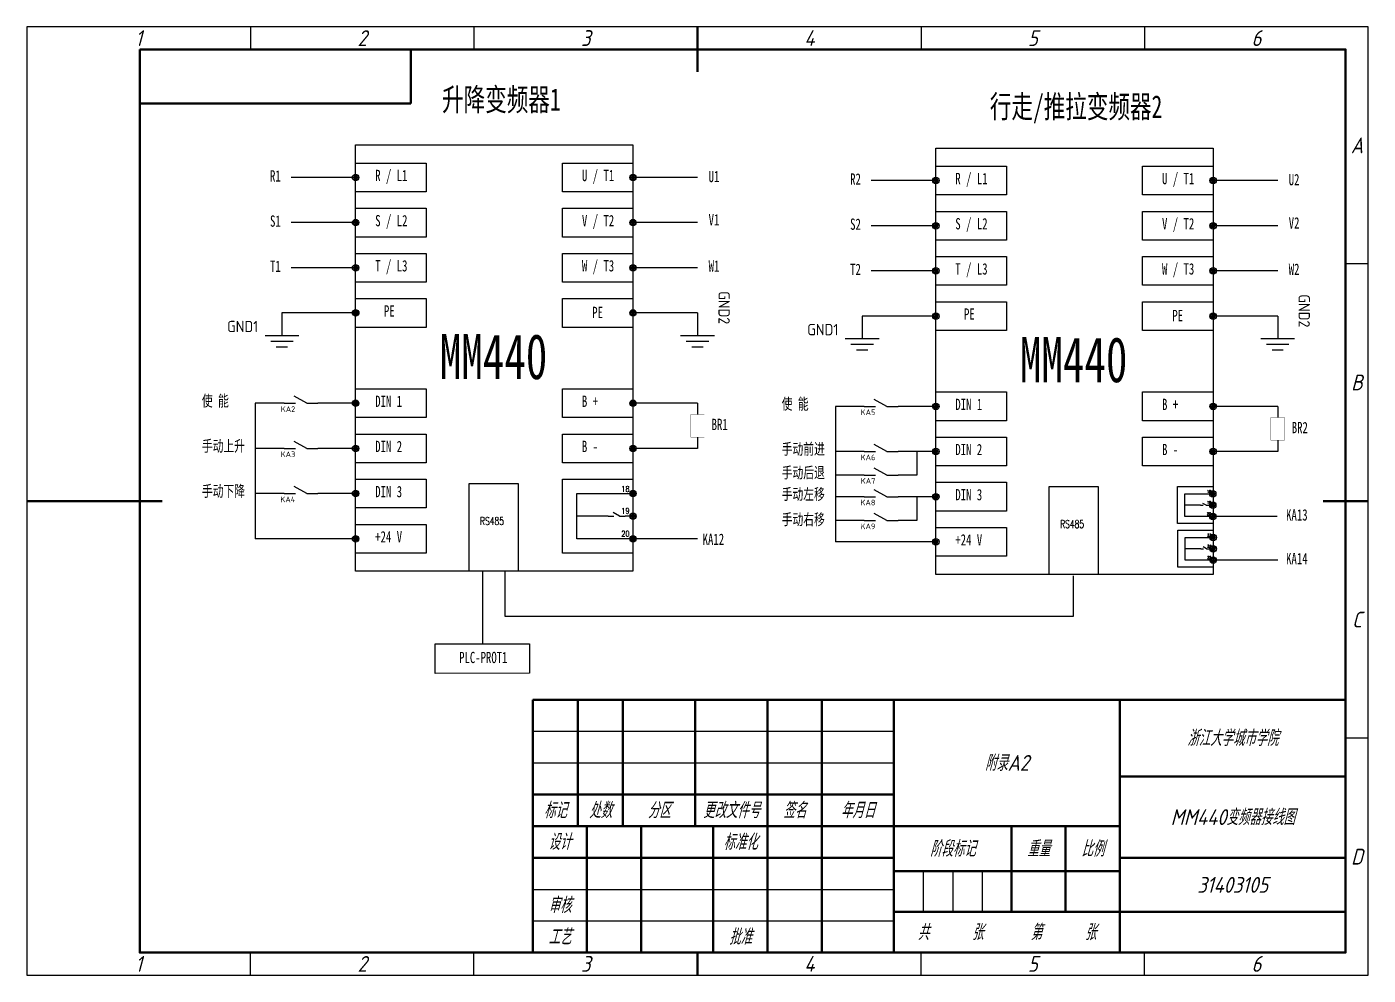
# Model space of a CAD drawing. Header units: millimetres. Extents: x -405 to 4399, y -1432 to 2273.
# Drawn here: x -49.4 to 247.6, y 940.9 to 1150.9 of the extents above; entities that cross this region are included whole.
import ezdxf
from ezdxf.enums import TextEntityAlignment as Align

# ---------------------------------------------------------------- set-up
doc = ezdxf.new("R2010")
doc.units = ezdxf.units.MM
doc.layers.get('0').update_dxf_attribs({"lineweight": 25})
for name, color, linetype in [('SYMS', 7, 'Continuous'), ('TAGS', 51, 'Continuous'), ('YEL_14_THHN', 2, 'Continuous')]:
    doc.layers.add(name, color=color, linetype=linetype)
for name, color, linetype, lineweight in [('剖面线、重合断面轮廓线、表示平面的对角线、范围线及分界线、断裂处边界线', 4, 'Continuous', 25), ('剖面线、重合断面轮廓线、表示平面的对角线、范围线及分界线、断裂处边界线 @ 1', 4, 'Continuous', 25), ('文字', 254, 'Continuous', 25), ('表格图、流程图中主要表示线', 53, 'Continuous', 50), ('轮廓线', 7, 'Continuous', 50), ('辅助线、网格线、投射线', 215, 'Continuous', 25)]:
    doc.layers.add(name, color=color, linetype=linetype, lineweight=lineweight)
doc.styles.add('GBeitc-35', font='gbeitc.shx', dxfattribs={"height": 3.5, "bigfont": 'gbcbig.shx'})
doc.styles.add('WD_IEC', font='ISOCP2.shx', dxfattribs={"width": 0.9, "height": 4, "bigfont": 'gbcbig.shx'})
doc.styles.add('字母', font='complex.shx', dxfattribs={"width": 0.7})
doc.styles.add('工程字', font='', dxfattribs={"width": 0.7})
doc.styles.get('工程字').set_extended_font_data('FangSong_GB2312')

# ---------------------------------------------------------------- blocks, each defined once
blk = doc.blocks.new('A4横向')
at = {"layer": '表格图、流程图中主要表示线'}
for p, q in [((148.5, 210), (148.5, 200)), ((85, 193), (85, 205)), ((25, 193), (85, 193)), ((0, 105), (30, 105)), ((297, 105), (287, 105)), ((148.5, 0), (148.5, 5))]:
    blk.add_line(p, q, dxfattribs=at)
blk.add_lwpolyline([(25, 205), (292, 205), (292, 5), (25, 5)], close=True, dxfattribs=at)
at = {"layer": '辅助线、网格线、投射线'}
for p, q in [((49.5, 210), (49.5, 205)), ((99, 210), (99, 205)), ((198, 210), (198, 205)), ((247.5, 210), (247.5, 205)), ((297, 157.5), (292, 157.5)), ((297, 52.5), (292, 52.5)), ((49.5, 0), (49.5, 5)), ((99, 0), (99, 5)), ((198, 0), (198, 5)), ((247.5, 0), (247.5, 5))]:
    blk.add_line(p, q, dxfattribs=at)
blk.add_lwpolyline([(0, 0), (297, 0), (297, 210), (0, 210)], close=True, dxfattribs=at)
at = {"layer": '文字', "char_height": 3.5, "attachment_point": 5, "style": 'GBeitc-35'}
for s, width, insert in [('1', 5.5423, (24.75, 207.5)), ('2', 5.5423, (74.25, 207.5)), ('3', 5.5423, (123.75, 207.5)), ('4', 5.5423, (173.25, 207.5)), ('5', 5.5423, (222.75, 207.5)), ('6', 5.5423, (272.25, 207.5)), ('A', 3.5, (294.5, 183.75)), ('B', 3.5, (294.5, 131.25)), ('C', 3.5, (294.5, 78.75)), ('D', 3.5, (294.5, 26.25)), ('1', 6.2802, (24.75, 2.5)), ('2', 6.2802, (74.25, 2.5)), ('3', 6.2802, (123.75, 2.5)), ('4', 6.2802, (173.25, 2.5)), ('5', 6.2802, (222.75, 2.5)), ('6', 6.2802, (272.25, 2.5))]:
    blk.add_mtext_dynamic_manual_height_columns(s, width=width, gutter_width=17.5, heights=[0], dxfattribs=dict(at, insert=insert))
at = {"layer": '文字', "style": 'GBeitc-35'}
blk.add_attdef('产品图号', text='', height=3.5, rotation=180, dxfattribs=at).set_placement((55, 199), align=Align.MIDDLE_CENTER)
blk = doc.blocks.new('标题栏')
at = {"layer": '表格图、流程图中主要表示线'}
for p, q in [((-180, 0), (-180, 56)), ((-180, 56), (0, 56)), ((-170, 56), (-170, 28)), ((-160, 56), (-160, 28)), ((-144, 56), (-144, 28)), ((-128, 56), (-128, 0)), ((-116, 0), (-116, 56)), ((-100, 56), (-100, 0)), ((-50, 0), (-50, 56)), ((0, 39), (-50, 39)), ((-180, 35), (-100, 35)), ((-180, 28), (-50, 28)), ((-168, 0), (-168, 28)), ((-156, 0), (-156, 28)), ((-140, 28), (-140, 0)), ((-74, 9), (-74, 28)), ((-62, 9), (-62, 28)), ((-180, 21), (-100, 21)), ((0, 21), (-50, 21)), ((-50, 18), (-100, 18)), ((0, 9), (-100, 9))]:
    blk.add_line(p, q, dxfattribs=at)
at = {"layer": '辅助线、网格线、投射线'}
for p, q in [((-180, 49), (-100, 49)), ((-180, 42), (-100, 42)), ((-93.5, 18), (-93.5, 9)), ((-87, 18), (-87, 9)), ((-80.5, 18), (-80.5, 9)), ((-180, 14), (-100, 14)), ((-180, 7), (-100, 7))]:
    blk.add_line(p, q, dxfattribs=at)
at = {"layer": '文字', "char_height": 3.5, "attachment_point": 5, "style": 'GBeitc-35'}
for s, width, insert in [('标记', 10, (-175, 31.5)), ('处数', 10, (-165, 31.5)), ('分区', 16, (-152, 31.5)), ('更改文件号', 16, (-136, 31.5)), ('签名', 12, (-122, 31.5)), ('年月日', 16, (-108, 31.5)), ('设计', 12, (-174, 24.5)), ('标准化', 12, (-134, 24.5)), ('阶段标记', 26, (-87, 23)), ('重量', 12, (-68, 23)), ('比例', 12, (-56, 23)), ('审核', 12, (-174, 10.5)), ('共     张', 25, (-87.5, 4.5)), ('第     张', 25, (-62.5, 4.5)), ('工艺', 12, (-174, 3.5)), ('批准', 12, (-134, 3.5))]:
    blk.add_mtext_dynamic_manual_height_columns(s, width=width, gutter_width=17.5, heights=[0], dxfattribs=dict(at, insert=insert))
at = {"layer": '文字', "style": 'GBeitc-35'}
for tag, p in [('单位名称', (-25, 47.5)), ('材料标记', (-75, 42)), ('图样名称', (-25, 30)), ('设计签名', (-162, 24.5)), ('设计年月日', (-148, 24.5)), ('标准化签名', (-122, 24.5)), ('标准化年月日', (-108, 24.5)), ('图样代号', (-25, 15)), ('共几', (-87.5, 4.5)), ('第几', (-62.5, 4.5))]:
    blk.add_attdef(tag, text='', height=3.5, dxfattribs=at).set_placement(p, align=Align.MIDDLE_CENTER)
blk = doc.blocks.new('WDDOT')
for radius in [0.72, 0.449, 0.223]:
    blk.add_circle((0, 0), radius)
blk = doc.blocks.new('HSS21')
for p, q in [((-7.5, 0), (-2.5, 0)), ((2.5, 0), (-3.12, -3.12)), ((2.5, 0), (7.5, 0))]:
    blk.add_line(p, q)
at = {"style": 'WD_IEC'}
for tag, p in [('INST', (-2.5, 13.62)), ('LOC', (-2.5, 10.12)), ('TAG2', (-2.56, 1.34)), ('DESC2', (-2.5, -13.5)), ('DESC1', (-2.5, -10)), ('DESC3', (-2.5, -17))]:
    blk.add_attdef(tag, text='', height=2.5, dxfattribs=at).set_placement(p, align=Align.RIGHT)
for tag, p, height, flags in [('X4TERM01', (-7.5, 0), 0.32, 1), ('TERM01', (-7.5, 1), 2, 8), ('X1TERM02', (7.5, 0), 0.32, 1), ('X2LINK', (0, -0.5), 0.32, 1), ('X8LINK', (0, -2), 0.32, 1), ('CONTACT', (6.5, -2.25), 1, 1), ('FAMILY', (6.5, -3.75), 1, 1), ('COMMON', (7.75, -3.5), 1, 1)]:
    blk.add_attdef(tag, p, '', height=height, dxfattribs=dict(at, flags=flags))
at = {"style": 'WD_IEC', "flags": 8}
for tag, height, p in [('TERM02', 2, (7.5, 1)), ('XREF', 2.5, (-2.5, -6.25))]:
    blk.add_attdef(tag, text='', height=height, dxfattribs=at).set_placement(p, align=Align.RIGHT)
at = {"lineweight": 15, "style": 'WD_IEC'}
blk.add_attdef('STATE', (2.5, -6.35), '', height=2.5, dxfattribs=at)
blk = doc.blocks.new('VGND2')
for p, q in [((0, 0), (0, -5)), ((-3.75, -5), (3.75, -5)), ((-2.5, -6.25), (2.5, -6.25)), ((-1.25, -7.5), (1.25, -7.5))]:
    blk.add_line(p, q)
at = {"style": 'WD_IEC'}
for tag, p in [('INST', (-5.25, 2.75)), ('LOC', (-5.25, -0.75)), ('TAG1', (-5.25, -4.25))]:
    blk.add_attdef(tag, text='', height=2.5, dxfattribs=at).set_placement(p, align=Align.RIGHT)
at = {"style": 'WD_IEC', "flags": 1}
blk.add_attdef('X2TERM01', (0, 0), '', height=0.32, dxfattribs=at)
blk = doc.blocks.new('HGND2')
for p, q in [((5, -3.75), (5, 3.75)), ((0, 0), (5, 0)), ((6.25, -2.5), (6.25, 2.5)), ((7.5, -1.25), (7.5, 1.25))]:
    blk.add_line(p, q)
at = {"style": 'WD_IEC'}
for tag, p in [('INST', (2.5, 11.63)), ('LOC', (2.5, 8.13)), ('TAG1', (2.5, 4.63))]:
    blk.add_attdef(tag, text='', height=2.5, dxfattribs=at).set_placement(p, align=Align.RIGHT)
at = {"style": 'WD_IEC', "flags": 1}
blk.add_attdef('X4TERM01', (0, 0), '', height=0.32, dxfattribs=at)
blk = doc.blocks.new('VDV1_1-')
at = {"const_width": 0.25}
blk.add_lwpolyline([(-10, -12), (-10, 0), (10, 0), (10, -12)], close=True, dxfattribs=at)
at = {"style": 'WD_IEC'}
for tag, p in [('INST', (-12.6, 4.4)), ('LOC', (-12.6, 0.9)), ('RATING4', (-12.3, -8.8)), ('RATING3', (-12.3, -5.6)), ('DESC1', (-12.6, -11.9)), ('TAG1', (-12.6, -2.6)), ('WDTAGALT', (-12.6, -22.3)), ('DESC2', (-12.6, -15.4)), ('DESC3', (-12.6, -18.9))]:
    blk.add_attdef(tag, text='', height=2.5, dxfattribs=at).set_placement(p, align=Align.RIGHT)
for tag, p in [('TERM01', (-0.6, 0.2)), ('TERM02', (12.6, -5.6))]:
    blk.add_attdef(tag, p, '', height=2, rotation=90, dxfattribs=at)
at = {"style": 'WD_IEC', "flags": 1}
for tag, p, height in [('X2TERM01', (0, 0), 0.32), ('X1TERM02', (10, -6), 0.32), ('CAT', (11.2, -11.1), 1.5), ('ASSYCODE', (11.3, -12.4), 1), ('MFG', (11.3, -9.2), 1.5), ('FAMILY', (11.3, -13.9), 1), ('CATDESC', (11.3, -15.3), 1), ('WDTYPE', (11.3, -16.7), 1)]:
    blk.add_attdef(tag, p, '', height=height, dxfattribs=at)
at = {"style": 'WD_IEC'}
for tag, p in [('RATING2', (-0.2, -9)), ('RATING1', (-0.2, -5.6))]:
    blk.add_attdef(tag, text='', height=2.5, dxfattribs=at).set_placement(p, align=Align.CENTER)
blk = doc.blocks.new('MM440')
at = {"layer": 'YEL_14_THHN'}
for p, q in [((2958.59, 1760), (2930, 1760)), ((3110, 1760), (3081.41, 1760)), ((2958.59, 1740), (2930, 1740)), ((3110, 1740), (3081.41, 1740)), ((2958.59, 1720), (2930, 1720)), ((3110, 1720), (3081.41, 1720)), ((2942.28, 1700), (2925.96, 1700)), ((2958.59, 1700), (2942.28, 1700)), ((3110, 1700), (3081.41, 1700)), ((2914.13, 1660), (2914.13, 1600)), ((2926.91, 1660), (2914.13, 1660)), ((2958.59, 1660), (2941.91, 1660)), ((3110, 1660), (3081.41, 1660)), ((3110, 1660), (3110, 1655.04)), ((2926.91, 1640), (2914.13, 1640)), ((2958.59, 1640), (2941.91, 1640)), ((3110, 1640), (3081.41, 1640)), ((3110, 1645.04), (3110, 1640)), ((2926.91, 1620), (2914.13, 1620)), ((2958.59, 1620), (2941.91, 1620)), ((3070.47, 1610), (3056.54, 1610)), ((3081.41, 1610), (3077.97, 1610)), ((2958.59, 1600), (2914.13, 1600)), ((3110, 1600), (3081.41, 1600))]:
    blk.add_line(p, q, dxfattribs=at)
at = {"layer": '剖面线、重合断面轮廓线、表示平面的对角线、范围线及分界线、断裂处边界线'}
for p, q in [((3050.14, 1626.37), (3081.41, 1626.37)), ((3050.14, 1593.63), (3050.14, 1626.37)), ((3056.54, 1600), (3056.54, 1620)), ((3056.54, 1620), (3081.41, 1620)), ((3081.41, 1600), (3056.54, 1600)), ((3081.41, 1593.63), (3050.14, 1593.63))]:
    blk.add_line(p, q, dxfattribs=at)
for points in [[(2958.59, 1774.4), (3081.41, 1774.4), (3081.41, 1585.6), (2958.59, 1585.6)], [(2958.59, 1766.37), (2989.86, 1766.37), (2989.86, 1753.63), (2958.59, 1753.63)], [(3050.14, 1766.37), (3081.41, 1766.37), (3081.41, 1753.63), (3050.14, 1753.63)], [(2958.59, 1746.37), (2989.86, 1746.37), (2989.86, 1733.63), (2958.59, 1733.63)], [(3050.14, 1746.37), (3081.41, 1746.37), (3081.41, 1733.63), (3050.14, 1733.63)], [(2958.59, 1726.37), (2989.86, 1726.37), (2989.86, 1713.63), (2958.59, 1713.63)], [(3050.14, 1726.37), (3081.41, 1726.37), (3081.41, 1713.63), (3050.14, 1713.63)], [(2958.59, 1706.37), (2989.86, 1706.37), (2989.86, 1693.63), (2958.59, 1693.63)], [(3050.14, 1706.37), (3081.41, 1706.37), (3081.41, 1693.63), (3050.14, 1693.63)], [(2958.59, 1666.37), (2989.86, 1666.37), (2989.86, 1653.63), (2958.59, 1653.63)], [(3050.14, 1666.37), (3081.41, 1666.37), (3081.41, 1653.63), (3050.14, 1653.63)], [(2958.59, 1646.37), (2989.86, 1646.37), (2989.86, 1633.63), (2958.59, 1633.63)], [(3050.14, 1646.37), (3081.41, 1646.37), (3081.41, 1633.63), (3050.14, 1633.63)], [(2958.59, 1626.37), (2989.86, 1626.37), (2989.86, 1613.63), (2958.59, 1613.63)], [(3030.55, 1585.6), (3008.84, 1585.6), (3008.84, 1624.47), (3030.55, 1624.47)], [(2958.59, 1606.37), (2989.86, 1606.37), (2989.86, 1593.63), (2958.59, 1593.63)]]:
    blk.add_lwpolyline(points, close=True, dxfattribs=at)
at = {"layer": 'SYMS'}
for name, p, xscale, yscale, zscale, rotation in [('WDDOT', (2958.59, 1760), 2, 2, 2, 270), ('WDDOT', (3081.41, 1760), 2, 2, 2, 270), ('WDDOT', (2958.59, 1740), 2, 2, 2, 270), ('WDDOT', (3081.41, 1740), 2, 2, 2, 270), ('WDDOT', (2958.59, 1720), 2, 2, 2, 270), ('WDDOT', (3081.41, 1720), 2, 2, 2, 270), ('WDDOT', (2958.59, 1700), 2, 2, 2, 270), ('WDDOT', (3081.41, 1700), 2, 2, 2, 270), ('WDDOT', (2958.59, 1660), 2, 2, 2, 270), ('WDDOT', (3081.41, 1660), 2, 2, 2, 270), ('VDV1_1-', (3113, 1650.04), 0.5, 0.5, 0.5, 270), ('WDDOT', (2958.59, 1640), 2, 2, 2, 270), ('WDDOT', (3081.41, 1640), 2, 2, 2, 270), ('WDDOT', (2958.59, 1620), 2, 2, 2, 270), ('WDDOT', (3081.41, 1620), 2, 2, 2, 270), ('HSS21', (3074.22, 1610), -0.5, 0.5, 0.5, 180), ('WDDOT', (3081.41, 1610), 2, 2, 2, 270), ('WDDOT', (2958.59, 1600), 2, 2, 2, 270), ('WDDOT', (3081.41, 1600), 2, 2, 2, 270)]:
    blk.add_blockref(name, p, dxfattribs=dict(at, xscale=xscale, yscale=yscale, zscale=zscale, rotation=rotation))
ref = blk.add_blockref('HGND2', (3110, 1700), dxfattribs=dict(at, xscale=2, yscale=2, zscale=2, rotation=270))
ref.add_attrib('TAG1', 'GND2', dxfattribs={"layer": 'TAGS', "height": 5, "rotation": 270, "style": 'WD_IEC'}).set_placement((3119.26, 1695), align=Align.RIGHT)
ref = blk.add_blockref('VGND2', (2925.96, 1700), dxfattribs=dict(at, xscale=2, yscale=2, zscale=2))
ref.add_attrib('TAG1', 'GND1', dxfattribs={"layer": 'TAGS', "height": 5, "style": 'WD_IEC'}).set_placement((2915.46, 1691.5), align=Align.RIGHT)
ref = blk.add_blockref('HSS21', (2934.41, 1660), dxfattribs=dict(at, xscale=-1, rotation=180))
ref.add_attrib('TAG2', 'KA2', dxfattribs={"layer": 'TAGS', "height": 2.5, "style": 'WD_IEC'}).set_placement((2931.85, 1656.16), align=Align.RIGHT)
ref = blk.add_blockref('HSS21', (2934.41, 1640), dxfattribs=dict(at, xscale=-1, rotation=180))
ref.add_attrib('TAG2', 'KA3', dxfattribs={"layer": 'TAGS', "height": 2.5, "style": 'WD_IEC'}).set_placement((2931.85, 1636.16), align=Align.RIGHT)
ref = blk.add_blockref('HSS21', (2934.41, 1620), dxfattribs=dict(at, xscale=-1, rotation=180))
ref.add_attrib('TAG2', 'KA4', dxfattribs={"layer": 'TAGS', "height": 2.5, "style": 'WD_IEC'}).set_placement((2931.85, 1616.16), align=Align.RIGHT)
at = {"layer": '剖面线、重合断面轮廓线、表示平面的对角线、范围线及分界线、断裂处边界线', "attachment_point": 1, "style": '字母'}
for s, width, gutter_width, insert, char_height in [('{\\fSimSun|b0|i0|c134|p2;R1}', 30.1043, 17.5, (2920.67, 1763.2), 5), ('{\\fSimSun|b0|i0|c134|p2;R / L1}', 30.1043, 17.5, (2967.25, 1763.39), 5), ('{\\fSimSun|b0|i0|c134|p2;U / T1}', 30.1043, 17.5, (3058.79, 1763.39), 5), ('{\\fSimSun|b0|i0|c134|p2;U1}', 30.1043, 17.5, (3114.89, 1762.94), 5), ('{\\fSimSun|b0|i0|c134|p2;S1}', 30.1043, 17.5, (2920.67, 1743.2), 5), ('{\\fSimSun|b0|i0|c134|p2;S / L2}', 30.1043, 17.5, (2967.25, 1743.39), 5), ('{\\fSimSun|b0|i0|c134|p2;V / T2}', 30.1043, 17.5, (3058.79, 1743.39), 5), ('{\\fSimSun|b0|i0|c134|p2;V1}', 30.1043, 17.5, (3114.89, 1743.77), 5), ('{\\fSimSun|b0|i0|c134|p2;T1}', 30.1043, 17.5, (2920.67, 1723.2), 5), ('{\\fSimSun|b0|i0|c134|p2;T / L3}', 30.1043, 17.5, (2967.25, 1723.39), 5), ('{\\fSimSun|b0|i0|c134|p2;W / T3}', 30.1043, 17.5, (3058.79, 1723.39), 5), ('{\\fSimSun|b0|i0|c134|p2;W1}', 30.1043, 17.5, (3114.89, 1723.26), 5), ('{\\fSimSun|b0|i0|c134|p2;PE}', 30.1043, 17.5, (2971.1, 1703.39), 5), ('{\\fSimSun|b0|i0|c134|p2;PE}', 30.1043, 17.5, (3063.35, 1702.74), 5), ('{\\fSimSun|b0|i0|c134|p2;DIN 1}', 30.1043, 17.5, (2967.25, 1663.39), 5), ('{\\fSimSun|b0|i0|c134|p2;B +}', 30.1043, 17.5, (3058.79, 1663.39), 5), ('{\\fSimSun|b0|i0|c134|p2;BR1}', 30.1043, 17.5, (3116.23, 1653.14), 5), ('{\\fSimSun|b0|i0|c134|p2;DIN 2}', 30.1043, 17.5, (2967.25, 1643.39), 5), ('{\\fSimSun|b0|i0|c134|p2;B -}', 30.1043, 17.5, (3058.79, 1643.39), 5), ('{\\fSimSun|b0|i0|c134|p2;DIN 3}', 30.1043, 17.5, (2967.25, 1623.39), 5), ('18', 9.0758, 17.5, (3076.24, 1623.31), 2.5), ('19', 9.0758, 17.5, (3076.24, 1613.6), 2.5), ('RS485', 0.1324, 0.05, (3013.66, 1609.63), 3.5), ('{\\fSimSun|b0|i0|c134|p2;+24 V}', 30.1043, 17.5, (2967.25, 1603.39), 5), ('20', 9.0758, 17.5, (3076.24, 1603.48), 2.5)]:
    blk.add_mtext_dynamic_manual_height_columns(s, width=width, gutter_width=gutter_width, heights=[0], dxfattribs=dict(at, insert=insert, char_height=char_height))
at = {"layer": '剖面线、重合断面轮廓线、表示平面的对角线、范围线及分界线、断裂处边界线 @ 1', "insert": (2995.85, 1690.71), "char_height": 20, "attachment_point": 1, "style": '工程字'}
blk.add_mtext_dynamic_manual_height_columns('{\\fSimSun|b0|i0|c134|p2;MM440}', width=53.0064, gutter_width=17.5, heights=[0], dxfattribs=at)

msp = doc.modelspace()

# ---------------------------------------------------------------- linework, layer by layer
at = {"layer": 'YEL_14_THHN'}
for p, q in [((151.88, 1116.86), (137.59, 1116.86)), ((227.59, 1116.86), (213.29, 1116.86)), ((151.88, 1106.86), (137.59, 1106.86)), ((227.59, 1106.86), (213.29, 1106.86)), ((151.88, 1096.86), (137.59, 1096.86)), ((227.59, 1096.86), (213.29, 1096.86)), ((23.44, 1087.55), (9.14, 1087.55)), ((143.72, 1086.86), (135.57, 1086.86)), ((151.88, 1086.86), (143.72, 1086.86)), ((227.59, 1086.86), (213.29, 1086.86)), ((129.65, 1066.86), (129.65, 1036.86)), ((136.04, 1066.86), (129.65, 1066.86)), ((151.88, 1066.86), (143.54, 1066.86)), ((227.59, 1066.86), (213.29, 1066.86)), ((227.59, 1066.86), (227.59, 1064.38)), ((227.59, 1059.38), (227.59, 1056.86)), ((136.04, 1056.86), (129.65, 1056.86)), ((151.88, 1056.86), (143.54, 1056.86)), ((147.71, 1056.86), (147.71, 1051.65)), ((227.59, 1056.86), (213.29, 1056.86)), ((136.04, 1051.65), (129.65, 1051.65)), ((147.71, 1051.65), (143.54, 1051.65)), ((136.04, 1046.86), (129.65, 1046.86)), ((151.88, 1046.86), (143.54, 1046.86)), ((147.71, 1046.86), (147.71, 1041.59)), ((207, 1042.5), (207, 1047.5)), ((207, 1047.5), (213.21, 1047.5)), ((210.48, 1045), (207, 1045)), ((213.21, 1042.5), (207, 1042.5)), ((213.21, 1045), (212.35, 1045)), ((227.51, 1042.5), (213.21, 1042.5)), ((136.04, 1041.59), (129.65, 1041.59)), ((147.71, 1041.59), (143.54, 1041.59)), ((151.88, 1036.86), (129.65, 1036.86)), ((207.07, 1032.84), (207.07, 1037.84)), ((207.07, 1037.84), (213.29, 1037.84)), ((210.56, 1035.34), (207.07, 1035.34)), ((213.29, 1035.34), (212.43, 1035.34)), ((213.29, 1032.84), (207.07, 1032.84)), ((227.59, 1032.84), (213.29, 1032.84)), ((51.49, 1030.35), (51.49, 1014.3)), ((56.45, 1030.35), (56.45, 1020.44)), ((182.39, 1020.44), (182.39, 1029.36)), ((56.45, 1020.44), (182.39, 1020.44))]:
    msp.add_line(p, q, dxfattribs=at)
at = {"layer": '剖面线、重合断面轮廓线、表示平面的对角线、范围线及分界线、断裂处边界线'}
for p, q in [((205.4, 1049.1), (213.21, 1049.1)), ((205.4, 1040.91), (205.4, 1049.1)), ((213.21, 1040.91), (205.4, 1040.91)), ((205.47, 1039.43), (213.29, 1039.43)), ((205.47, 1031.25), (205.47, 1039.43)), ((213.29, 1031.25), (205.47, 1031.25))]:
    msp.add_line(p, q, dxfattribs=at)
for points in [[(151.88, 1124.06), (213.29, 1124.06), (213.29, 1029.66), (151.88, 1029.66)], [(151.88, 1120.05), (167.52, 1120.05), (167.52, 1113.68), (151.88, 1113.68)], [(197.66, 1120.05), (213.29, 1120.05), (213.29, 1113.68), (197.66, 1113.68)], [(151.88, 1110.05), (167.52, 1110.05), (167.52, 1103.68), (151.88, 1103.68)], [(197.66, 1110.05), (213.29, 1110.05), (213.29, 1103.68), (197.66, 1103.68)], [(151.88, 1100.05), (167.52, 1100.05), (167.52, 1093.68), (151.88, 1093.68)], [(197.66, 1100.05), (213.29, 1100.05), (213.29, 1093.68), (197.66, 1093.68)], [(151.88, 1090.05), (167.52, 1090.05), (167.52, 1083.68), (151.88, 1083.68)], [(197.66, 1090.05), (213.29, 1090.05), (213.29, 1083.68), (197.66, 1083.68)], [(151.88, 1070.05), (167.52, 1070.05), (167.52, 1063.68), (151.88, 1063.68)], [(197.66, 1070.05), (213.29, 1070.05), (213.29, 1063.68), (197.66, 1063.68)], [(151.88, 1060.05), (167.52, 1060.05), (167.52, 1053.68), (151.88, 1053.68)], [(197.66, 1060.05), (213.29, 1060.05), (213.29, 1053.68), (197.66, 1053.68)], [(151.88, 1050.05), (167.52, 1050.05), (167.52, 1043.68), (151.88, 1043.68)], [(187.86, 1029.66), (177, 1029.66), (177, 1049.1), (187.86, 1049.1)], [(151.88, 1040.05), (167.52, 1040.05), (167.52, 1033.68), (151.88, 1033.68)], [(41.05, 1014.29), (61.93, 1014.3), (61.93, 1007.76), (41.05, 1007.74)]]:
    msp.add_lwpolyline(points, close=True, dxfattribs=at)

# ---------------------------------------------------------------- block references
at = {"layer": 'SYMS', "rotation": 270}
for p in [(151.88, 1116.86), (213.29, 1116.86), (151.88, 1106.86), (213.29, 1106.86), (151.88, 1096.86), (213.29, 1096.86), (23.44, 1087.55), (151.88, 1086.86), (213.29, 1086.86), (151.88, 1066.86), (213.29, 1066.86), (151.88, 1056.86), (213.29, 1056.86), (151.88, 1046.86), (213.21, 1047.5), (213.21, 1045), (213.21, 1042.5), (151.88, 1036.86), (213.29, 1037.84), (213.29, 1035.34), (213.29, 1032.84)]:
    msp.add_blockref('WDDOT', p, dxfattribs=at)
at = {"layer": 'SYMS'}
ref = msp.add_blockref('HGND2', (227.59, 1086.86), dxfattribs=dict(at, rotation=270))
ref.add_attrib('TAG1', 'GND2', dxfattribs={"layer": 'TAGS', "height": 2.5, "rotation": 270, "style": 'WD_IEC'}).set_placement((232.22, 1084.36), align=Align.RIGHT)
ref = msp.add_blockref('VGND2', (135.57, 1086.86), dxfattribs=at)
ref.add_attrib('TAG1', 'GND1', dxfattribs={"layer": 'TAGS', "height": 2.5, "style": 'WD_IEC'}).set_placement((130.32, 1082.61), align=Align.RIGHT)
ref = msp.add_blockref('HSS21', (139.79, 1066.86), dxfattribs=dict(at, xscale=-0.5, yscale=0.5, zscale=0.5, rotation=180))
ref.add_attrib('TAG2', 'KA5', dxfattribs={"layer": 'TAGS', "height": 1.25, "style": 'WD_IEC'}).set_placement((138.51, 1064.94), align=Align.RIGHT)
for name, p, xscale, yscale, zscale, rotation in [('VDV1_1-', (229.09, 1061.88), 0.25, 0.25, 0.25, 270), ('HSS21', (211.42, 1045), -0.125, 0.125, 0.125, 180), ('HSS21', (211.49, 1035.34), -0.125, 0.125, 0.125, 180)]:
    msp.add_blockref(name, p, dxfattribs=dict(at, xscale=xscale, yscale=yscale, zscale=zscale, rotation=rotation))
ref = msp.add_blockref('HSS21', (139.79, 1056.86), dxfattribs=dict(at, xscale=-0.5, yscale=0.5, zscale=0.5, rotation=180))
ref.add_attrib('TAG2', 'KA6', dxfattribs={"layer": 'TAGS', "height": 1.25, "style": 'WD_IEC'}).set_placement((138.51, 1054.94), align=Align.RIGHT)
ref = msp.add_blockref('HSS21', (139.79, 1051.65), dxfattribs=dict(at, xscale=-0.5, yscale=0.5, zscale=0.5, rotation=180))
ref.add_attrib('TAG2', 'KA7', dxfattribs={"layer": 'TAGS', "height": 1.25, "style": 'WD_IEC'}).set_placement((138.51, 1049.73), align=Align.RIGHT)
ref = msp.add_blockref('HSS21', (139.79, 1046.86), dxfattribs=dict(at, xscale=-0.5, yscale=0.5, zscale=0.5, rotation=180))
ref.add_attrib('TAG2', 'KA8', dxfattribs={"layer": 'TAGS', "height": 1.25, "style": 'WD_IEC'}).set_placement((138.51, 1044.94), align=Align.RIGHT)
ref = msp.add_blockref('HSS21', (139.79, 1041.59), dxfattribs=dict(at, xscale=-0.5, yscale=0.5, zscale=0.5, rotation=180))
ref.add_attrib('TAG2', 'KA9', dxfattribs={"layer": 'TAGS', "height": 1.25, "style": 'WD_IEC'}).set_placement((138.51, 1039.67), align=Align.RIGHT)
at = {"layer": '剖面线、重合断面轮廓线、表示平面的对角线、范围线及分界线、断裂处边界线', "xscale": 0.5, "yscale": 0.5, "zscale": 0.5}
msp.add_blockref('MM440', (-1455.86, 237.55), dxfattribs=at)
at = {"layer": '文字'}
msp.add_blockref('标题栏', (242.63, 945.91), dxfattribs=at).add_auto_attribs({'图样代号': '31403105', '图样名称': 'MM440变频器接线图', '单位名称': '浙江大学城市学院', '材料标记': '附录A2'})
at = {"layer": '轮廓线'}
msp.add_blockref('A4横向', (-49.37, 940.91), dxfattribs=at)

# ---------------------------------------------------------------- texts
at = {"layer": '剖面线、重合断面轮廓线、表示平面的对角线、范围线及分界线、断裂处边界线', "attachment_point": 1, "style": '字母'}
for s, width, gutter_width, heights, insert, char_height in [('{\\fSimSun|b0|i0|c134|p2;R2}', 30.1043, 17.5, [0], (132.92, 1118.46), 2.5), ('{\\fSimSun|b0|i0|c134|p2;R / L1}', 30.1043, 17.5, [0], (156.21, 1118.56), 2.5), ('{\\fSimSun|b0|i0|c134|p2;U / T1}', 30.1043, 17.5, [0], (201.98, 1118.56), 2.5), ('{\\fSimSun|b0|i0|c134|p2;U2}', 30.1043, 17.5, [0], (230.03, 1118.33), 2.5), ('{\\fSimSun|b0|i0|c134|p2;S2}', 30.1043, 17.5, [0], (132.92, 1108.46), 2.5), ('{\\fSimSun|b0|i0|c134|p2;S / L2}', 30.1043, 17.5, [0], (156.21, 1108.56), 2.5), ('{\\fSimSun|b0|i0|c134|p2;V / T2}', 30.1043, 17.5, [0], (201.98, 1108.56), 2.5), ('{\\fSimSun|b0|i0|c134|p2;V2}', 30.1043, 17.5, [0], (230.03, 1108.75), 2.5), ('{\\fSimSun|b0|i0|c134|p2;T2}', 30.1043, 17.5, [0], (132.92, 1098.46), 2.5), ('{\\fSimSun|b0|i0|c134|p2;T / L3}', 30.1043, 17.5, [0], (156.21, 1098.56), 2.5), ('{\\fSimSun|b0|i0|c134|p2;W / T3}', 30.1043, 17.5, [0], (201.98, 1098.56), 2.5), ('{\\fSimSun|b0|i0|c134|p2;W2}', 30.1043, 17.5, [0], (230.03, 1098.49), 2.5), ('{\\fSimSun|b0|i0|c134|p2;PE}', 30.1043, 17.5, [0], (158.13, 1088.56), 2.5), ('{\\fSimSun|b0|i0|c134|p2;PE}', 30.1043, 17.5, [0], (204.26, 1088.23), 2.5), ('{\\fSimSun|b0|i0|c134|p2;使 能}', 30.1043, 17.5, [0], (-10.61, 1069.36), 2.5), ('{\\fSimSun|b0|i0|c134|p2;使 能}', 30.1043, 17.5, [0], (117.77, 1068.68), 2.5), ('{\\fSimSun|b0|i0|c134|p2;DIN 1}', 30.1043, 17.5, [0], (156.21, 1068.56), 2.5), ('{\\fSimSun|b0|i0|c134|p2;B +}', 30.1043, 17.5, [0], (201.98, 1068.56), 2.5), ('{\\fSimSun|b0|i0|c134|p2;BR2}', 30.1043, 17.5, [0], (230.7, 1063.43), 2.5), ('{\\fSimSun|b0|i0|c134|p2;手动上升}', 30.1043, 17.5, [0], (-10.61, 1059.36), 2.5), ('{\\fSimSun|b0|i0|c134|p2;手动前进}', 30.1043, 17.5, [0], (117.77, 1058.68), 2.5), ('{\\fSimSun|b0|i0|c134|p2;DIN 2}', 30.1043, 17.5, [0], (156.21, 1058.56), 2.5), ('{\\fSimSun|b0|i0|c134|p2;B -}', 30.1043, 17.5, [0], (201.98, 1058.56), 2.5), ('{\\fSimSun|b0|i0|c134|p2;手动后退}', 30.1043, 17.5, [0], (117.77, 1053.45), 2.5), ('{\\fSimSun|b0|i0|c134|p2;手动下降}', 30.1043, 17.5, [0], (-10.61, 1049.36), 2.5), ('{\\fSimSun|b0|i0|c134|p2;手动左移}', 30.1043, 17.5, [0], (117.77, 1048.68), 2.5), ('{\\fSimSun|b0|i0|c134|p2;DIN 3}', 30.1043, 17.5, [0], (156.21, 1048.56), 2.5), ('18', 9.0758, 17.5, [0], (211.92, 1048.33), 0.625), ('19', 9.0758, 17.5, [0], (211.92, 1045.9), 0.625), ('{\\fSimSun|b0|i0|c134|p2;手动右移}', 30.1043, 17.5, [0], (117.77, 1043.09), 2.5), ('20', 9.0758, 17.5, [0], (211.92, 1043.37), 0.625), ('{\\fSimSun|b0|i0|c134|p2;KA13}', 30.1043, 17.5, [0], (229.45, 1044.09), 2.5), ('RS485', 0.1324, 0.05, [0], (179.42, 1041.68), 1.75), ('{\\fSimSun|b0|i0|c134|p2;KA12}', 7.9788, 17.5, [0], (100.26, 1038.7), 2.5), ('{\\fSimSun|b0|i0|c134|p2;+24 V}', 30.1043, 17.5, [0], (156.21, 1038.56), 2.5), ('23', 9.0758, 17.5, [0], (212, 1038.67), 0.625), ('24', 9.0758, 17.5, [0], (212, 1036.24), 0.625), ('25', 9.0758, 17.5, [0], (212, 1033.71), 0.625), ('{\\fSimSun|b0|i0|c134|p2;KA14}', 30.1043, 17.5, [0], (229.45, 1034.42), 2.5), ('{\\fSimSun|b0|i0|c134|p2;PLC-PROT1}', 22.6843, 17.5, [5.22], (46.34, 1012.51), 2.5)]:
    msp.add_mtext_dynamic_manual_height_columns(s, width=width, gutter_width=gutter_width, heights=heights, dxfattribs=dict(at, insert=insert, char_height=char_height))
at = {"layer": '剖面线、重合断面轮廓线、表示平面的对角线、范围线及分界线、断裂处边界线 @ 1', "attachment_point": 1, "style": '工程字'}
for s, width, insert, char_height in [('{\\fSimSun|b0|i0|c134|p2;升降变频器1}', 71.9524, (42.57, 1137.32), 5), ('{\\fSimSun|b0|i0|c134|p2;行走/推拉变频器2}', 93.7844, (163.86, 1135.75), 5), ('{\\fSimSun|b0|i0|c134|p2;MM440}', 53.0064, (170.51, 1082.22), 10)]:
    msp.add_mtext_dynamic_manual_height_columns(s, width=width, gutter_width=17.5, heights=[0], dxfattribs=dict(at, insert=insert, char_height=char_height))

doc.saveas('drawing.dxf')
